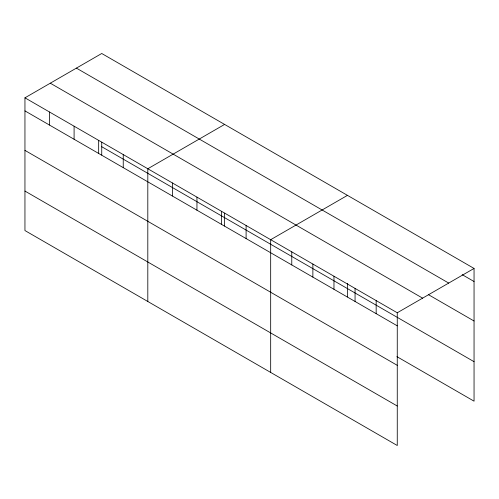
<?xml version="1.0" encoding="UTF-8"?>
<svg xmlns="http://www.w3.org/2000/svg" width="499" height="499" viewBox="0 0 499 499"><rect width="100%" height="100%" fill="white"/><g stroke="black" fill="none" stroke-linecap="round" stroke-linejoin="round"><path stroke-width="0.75" d="M24.95 97.823L397.26 312.773L397.26 445.507L24.95 230.557L24.95 97.823L101.74 53.493L474.05 268.443L474.05 401.177L396.911 356.642M224.6 124.426L147.81 168.756L147.81 301.49M347.466 195.358L270.676 239.695L270.676 372.429M397.26 312.773L474.05 268.443M462.18 274.656L474.05 281.511M76.397 68.12L448.707 283.07M428.56 294.734L474.05 321M50.293 83.196L422.603 298.146M101.74 146.731L474.05 361.688M24.95 110.89L397.26 325.841M24.95 150.38L397.26 365.33M24.95 191.067L397.26 406.018M376.165 300.598L376.165 313.659M355.063 288.416L355.063 301.483M347.466 283.326L347.466 296.955M333.968 276.234L333.968 289.301M312.873 264.052L312.873 277.12M291.772 251.87L291.772 264.938M246.101 225.504L246.101 238.572M224.6 213.148L224.6 226.022M221.531 211.32L221.531 224.382M196.955 197.13L196.955 210.198M172.386 182.946L172.386 196.013M123.241 154.571L123.241 167.639M101.74 142.215L101.74 155.089M98.665 140.387L98.665 153.449M74.095 126.197L74.095 139.265M49.52 112.013L49.52 125.074"/></g></svg>
